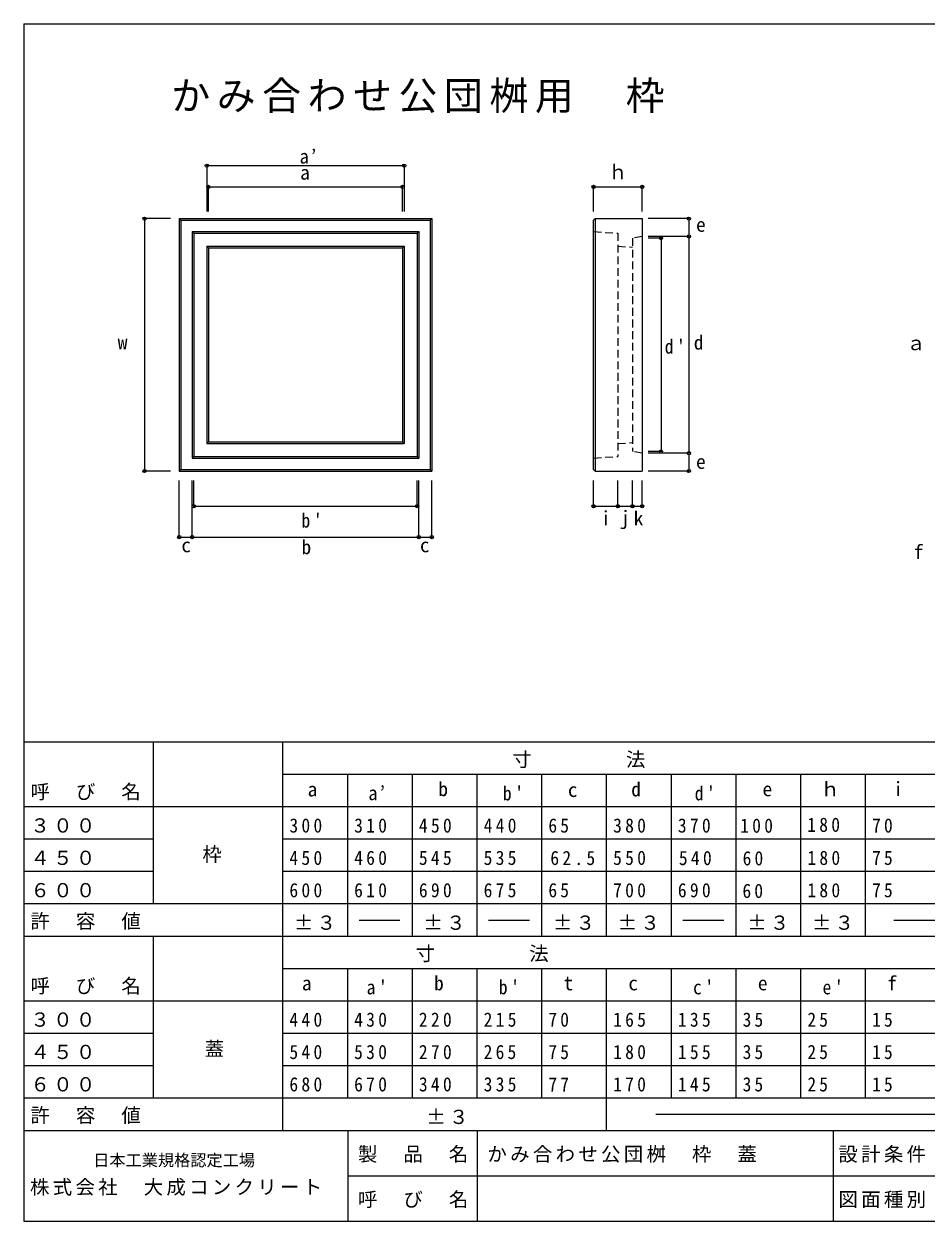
# Model space of a CAD drawing. Units: millimetres, scale not verified. Extents: x -2700 to 2700, y -1900 to 1800.
# Drawn here: x -2700 to 87, y -1900 to 1800 of the extents above; entities that cross this region are included whole.
import ezdxf
from ezdxf.enums import TextEntityAlignment as Align

# ---------------------------------------------------------------- set-up
doc = ezdxf.new("R2010")
doc.units = ezdxf.units.MM
doc.header["$LTSCALE"] = 20
doc.header["$PDMODE"] = 32
doc.header["$PDSIZE"] = 10
doc.linetypes.add('DASHED1', pattern=[1.8, 1.2, -0.6])
for name, color, linetype in [('0-1', 3, 'Continuous'), ('0-2', 7, 'Continuous'), ('F-0', 2, 'Continuous')]:
    doc.layers.add(name, color=color, linetype=linetype)
doc.styles.add('ＭＳ ゴシック', font='')
doc.styles.get('ＭＳ ゴシック').set_extended_font_data('MS Gothic')

msp = doc.modelspace()

# ---------------------------------------------------------------- linework, layer by layer
at = {"layer": '0-1'}
for p, q in [((-2220.39, 1198.19), (-2220.39, 418.19)), ((-2220.39, 1198.19), (-1440.39, 1198.19)), ((-2215.39, 1193.19), (-1445.39, 1193.19)), ((-1440.39, 1198.19), (-1445.39, 1193.19)), ((-1445.39, 1193.19), (-1445.39, 423.19)), ((-1440.39, 1198.19), (-1440.39, 418.19)), ((-935.39, 1198.19), (-940.39, 1193.19)), ((-940.39, 423.19), (-940.39, 1193.19)), ((-935.39, 1198.19), (-935.39, 418.19)), ((-935.39, 1198.19), (-790.39, 1198.19)), ((-790.39, 1198.19), (-790.39, 418.19)), ((-2180.39, 1158.19), (-2175.39, 1153.19)), ((-2180.39, 1158.19), (-1480.39, 1158.19)), ((-2175.39, 1153.19), (-2175.39, 463.19)), ((-1480.39, 1158.19), (-1485.39, 1153.19)), ((-1480.39, 1158.19), (-1480.39, 458.19)), ((-2135.39, 1113.19), (-1525.39, 1113.19)), ((-2135.39, 1113.19), (-2135.39, 503.19)), ((-2135.39, 1113.19), (-2130.39, 1108.19)), ((-1525.39, 1113.19), (-1530.39, 1108.19)), ((-1525.39, 1113.19), (-1525.39, 503.19)), ((-2130.39, 1108.19), (-1530.39, 1108.19)), ((-1530.39, 1108.19), (-1530.39, 508.19)), ((-1530.39, 508.19), (-1525.39, 503.19)), ((-2175.39, 463.19), (-2180.39, 458.19)), ((-2175.39, 463.19), (-1485.39, 463.19)), ((-1485.39, 463.19), (-1480.39, 458.19)), ((-2220.39, 418.19), (-1440.39, 418.19)), ((-2215.39, 423.19), (-1445.39, 423.19)), ((-1445.39, 423.19), (-1440.39, 418.19)), ((-940.39, 423.19), (-935.39, 418.19)), ((-935.39, 418.19), (-790.39, 418.19))]:
    msp.add_line(p, q, dxfattribs=at)
at = {"layer": '0-1', "linetype": 'DASHED1'}
for p, q in [((-865.39, 1113.19), (-820.39, 1110.19)), ((-865.39, 503.19), (-820.39, 506.19)), ((-940.39, 458.19), (-865.39, 463.19)), ((-790.39, 473.19), (-820.39, 478.19))]:
    msp.add_line(p, q, dxfattribs=at)
at = {"layer": '0-1'}
for points in [[(-2220.39, 1198.19), (-2215.39, 1193.19), (-2215.39, 423.19), (-2220.39, 418.19)], [(-2180.39, 1158.19), (-2180.39, 458.19), (-1480.39, 458.19)], [(-2175.39, 1153.19), (-1485.39, 1153.19), (-1485.39, 463.19)], [(-2130.39, 1108.19), (-2130.39, 508.19), (-1530.39, 508.19)], [(-2130.39, 508.19), (-2135.39, 503.19), (-1525.39, 503.19)]]:
    msp.add_lwpolyline(points, dxfattribs=at)
at = {"layer": '0-1', "linetype": 'DASHED1'}
for points in [[(-940.39, 1158.19), (-865.39, 1153.19), (-865.39, 463.19)], [(-790.39, 1143.19), (-820.39, 1138.19), (-820.39, 478.19)]]:
    msp.add_lwpolyline(points, dxfattribs=at)
at = {"layer": '0-2'}
for p, q in [((-2135.39, 1362.09), (-1525.39, 1362.09)), ((-2135.39, 1362.09), (-2135.39, 1219.99)), ((-1525.39, 1362.09), (-1525.39, 1219.99)), ((-1530.39, 1219.99), (-1530.39, 1296.23)), ((-940.39, 1296.23), (-790.39, 1296.23)), ((-940.39, 1219.99), (-940.39, 1296.23)), ((-790.39, 1219.99), (-790.39, 1296.23)), ((-2327.4, 1198.19), (-2327.4, 418.19)), ((-2247.1, 1198.19), (-2327.4, 1198.19)), ((-645.92, 1198.19), (-771.35, 1198.19)), ((-645.92, 1198.19), (-645.92, 1143.19)), ((-645.92, 1143.19), (-771.35, 1143.19)), ((-645.92, 1143.19), (-771.35, 1143.19)), ((-732.06, 1138.19), (-771.35, 1138.19)), ((-732.06, 1138.19), (-732.06, 478.19)), ((-645.92, 1143.19), (-645.92, 473.19)), ((-732.06, 478.19), (-771.35, 478.19)), ((-645.92, 473.19), (-771.35, 473.19)), ((-645.92, 473.19), (-771.35, 473.19)), ((-645.92, 473.19), (-645.92, 418.19)), ((-2247.1, 418.19), (-2327.4, 418.19)), ((-645.92, 418.19), (-771.35, 418.19)), ((-2220.39, 213.85), (-2220.39, 388.68)), ((-2180.39, 213.85), (-2180.39, 388.68)), ((-2180.39, 213.85), (-2180.39, 388.68)), ((-2175.39, 309.36), (-2175.39, 388.68)), ((-1485.39, 309.36), (-1485.39, 388.68)), ((-1480.39, 213.85), (-1480.39, 388.68)), ((-1480.39, 213.85), (-1480.39, 388.68)), ((-1440.39, 213.85), (-1440.39, 388.68)), ((-940.39, 309.36), (-940.39, 388.68)), ((-865.39, 309.36), (-865.39, 388.68)), ((-820.39, 309.36), (-820.39, 388.68)), ((-790.39, 309.36), (-790.39, 388.68)), ((-2175.39, 309.36), (-1485.39, 309.36)), ((-940.39, 309.36), (-865.39, 309.36)), ((-865.39, 309.36), (-820.39, 309.36)), ((-820.39, 309.36), (-790.39, 309.36)), ((-2220.39, 213.85), (-2180.39, 213.85)), ((-2180.39, 213.85), (-1480.39, 213.85)), ((-1480.39, 213.85), (-1440.39, 213.85)), ((1700, -420), (-2700, -420)), ((-2300, -920), (-2300, -420)), ((-1900, -1020), (-1900, -420)), ((900, -520), (-1900, -520)), ((-1700, -1020), (-1700, -520)), ((-1500, -1020), (-1500, -520)), ((-1300, -1020), (-1300, -520)), ((-1100, -1020), (-1100, -520)), ((-900, -1020), (-900, -520)), ((-700, -1020), (-700, -520)), ((-500, -1020), (-500, -520)), ((-300, -1020), (-300, -520)), ((-100, -1020), (-100, -520)), ((1700, -620), (-2700, -620)), ((-2300, -720), (-2700, -720)), ((-1300, -720), (-1900, -720)), ((900, -720), (-1900, -720)), ((-2300, -820), (-2700, -820)), ((-100, -820), (-1900, -820)), ((-1300, -820), (-1900, -820)), ((900, -820), (-1100, -820)), ((-2300, -920), (-2700, -920)), ((900, -920), (-2700, -920)), ((-100, -920), (-1900, -920)), ((-1664.88, -970), (-1538.45, -970)), ((-1264.88, -970), (-1138.45, -970)), ((-664.88, -970), (-538.45, -970)), ((-12.72, -970), (800.61, -970)), ((1700, -1020), (-2700, -1020)), ((700, -1020), (-2700, -1020)), ((-2300, -1520), (-2300, -1020)), ((-1900, -1620), (-1900, -1020)), ((1300, -1120), (-1900, -1120)), ((-1700, -1520), (-1700, -1120)), ((-1500, -1520), (-1500, -1120)), ((-1300, -1520), (-1300, -1120)), ((-1100, -1520), (-1100, -1120)), ((-900, -1620), (-900, -1120)), ((-700, -1520), (-700, -1120)), ((-500, -1520), (-500, -1120)), ((-300, -1520), (-300, -1120)), ((-100, -1520), (-100, -1120)), ((1700, -1220), (-2700, -1220)), ((-2300, -1320), (-2700, -1320)), ((1700, -1320), (-1900, -1320)), ((-2300, -1420), (-2700, -1420)), ((1700, -1420), (-1900, -1420)), ((1700, -1520), (-2700, -1520)), ((-747.86, -1570), (252.14, -1570))]:
    msp.add_line(p, q, dxfattribs=at)
msp.add_lwpolyline([(-2130.39, 1219.99), (-2130.39, 1296.23), (-1530.39, 1296.23)], dxfattribs=at)
for p in [(-2135.39, 1362.09), (-1525.39, 1362.09), (-2130.39, 1296.23), (-1530.39, 1296.23), (-940.39, 1296.23), (-790.39, 1296.23), (-2327.4, 1198.19), (-645.92, 1198.19), (-645.92, 1143.19), (-732.06, 1138.19), (-732.06, 478.19), (-645.92, 473.19), (-2327.4, 418.19), (-645.92, 418.19), (-2175.39, 309.36), (-1485.39, 309.36), (-940.39, 309.36), (-865.39, 309.36), (-820.39, 309.36), (-790.39, 309.36), (-2220.39, 213.85), (-2180.39, 213.85), (-1480.39, 213.85), (-1440.39, 213.85)]:
    msp.add_point(p, dxfattribs=at)
at = {"layer": 'F-0'}
for p, q in [((-2700, 1800), (-2700, -1900)), ((-2700, 1800), (2700, 1800)), ((-2700, -1620), (2700, -1620)), ((-1700, -1620), (-1700, -1900)), ((-1300, -1620), (-1300, -1900)), ((-200, -1620), (-200, -1900)), ((-1700, -1760), (1640, -1760)), ((-2700, -1900), (2700, -1900))]:
    msp.add_line(p, q, dxfattribs=at)

# ---------------------------------------------------------------- texts
at = {"layer": '0-2', "style": 'ＭＳ ゴシック'}
for s, p in [('a', (-1846.74, 1305.55)), ('ｈ', (-895.52, 1306.72)), ('e', (-624.02, 1144.53)), ('w', (-2410.29, 781.26)), ('d', (-630.95, 780.3)), ('ａ', (25.43, 778.38)), ('e', (-624.02, 411.84)), ('i', (-917.69, 237.61)), ('j', (-857.81, 238.7)), ('k', (-816.63, 236.64)), ('c', (-2213.82, 153.96)), ('b', (-1842.51, 147.88)), ('c', (-1476.95, 153.96)), ('f', (48.42, 132.96)), ('a', (-1823.81, -600.77)), ('b', (-1419.84, -599.94)), ('d', (-824.15, -600.61)), ('e', (-418.62, -600.11)), ('ｈ', (-239.73, -600.59)), ('i', (-14.65, -599.61)), ('c', (-1019.95, -602.37)), ('枠', (-2148.66, -801.48)), ('b', (-1433.11, -1200)), ('t', (-1033.11, -1200)), ('f', (-33.11, -1200)), ('a', (-1841.41, -1200)), ('c', (-833.11, -1200)), ('e', (-433.11, -1200)), ('蓋', (-2141.73, -1402.85))]:
    msp.add_text(s, height=43.99, dxfattribs=at).set_placement(p, align=Align.BOTTOM_LEFT)
at = {"layer": '0-2', "color": 3, "insert": (-2245, 1524.25), "char_height": 87.98, "attachment_point": 7, "style": 'ＭＳ ゴシック'}
msp.add_mtext('\\T1.17;かみ合わせ公団桝用\u3000枠', dxfattribs=at)
at = {"layer": '0-2', "char_height": 43.99, "attachment_point": 7, "style": 'ＭＳ ゴシック'}
for s, insert in [('\\T1.24;\\W0.95;a’', (-1848.45, 1367.7)), ("\\T1.36;\\W0.9;d'", (-720.74, 780.3)), ("\\T1.36;\\W0.9;b'", (-1842.51, 242.58)), ('\\T1.17;寸\u3000\u3000\u3000\u3000法', (-1191.36, -500.07)), ('\\T1.17;呼\u3000び\u3000名', (-2680, -600)), ('\\T1.24;\\W0.95;a’', (-1636.11, -599.94)), ("\\T1.36;\\W0.9;b'", (-1220.45, -600.77)), ("\\T1.36;\\W0.9;d'", (-628.07, -600.61)), ('\\T1.17;３００', (-2680, -700)), ('\\T1.38;\\W0.9;300', (-1880, -700)), ('\\T1.38;\\W0.9;310', (-1680, -700)), ('\\T1.38;\\W0.9;450', (-1480, -700)), ('\\T1.38;\\W0.9;440', (-1280, -700)), ('\\T1.36;\\W0.9;65', (-1080, -700)), ('\\T1.38;\\W0.9;380', (-880, -700)), ('\\T1.38;\\W0.9;370', (-680, -700)), ('\\T1.38;\\W0.9;100', (-487.58, -700.37)), ('\\T1.38;\\W0.9;180', (-280.46, -697.72)), ('\\T1.36;\\W0.9;70', (-80, -700)), ('\\T1.17;４５０', (-2680, -800)), ('\\T1.38;\\W0.9;450', (-1880, -800)), ('\\T1.38;\\W0.9;460', (-1680, -800)), ('\\T1.38;\\W0.9;545', (-1480, -800)), ('\\T1.38;\\W0.9;535', (-1280, -800)), ('\\T1.38;\\W0.9;62.5', (-1073.94, -800.33)), ('\\T1.38;\\W0.9;550', (-880, -800)), ('\\T1.38;\\W0.9;540', (-676.86, -800.55)), ('\\T1.36;\\W0.9;60', (-479.92, -801.33)), ('\\T1.38;\\W0.9;180', (-280, -800)), ('\\T1.36;\\W0.9;75', (-80, -800)), ('\\T1.17;６００', (-2680, -900)), ('\\T1.38;\\W0.9;600', (-1880, -900)), ('\\T1.38;\\W0.9;610', (-1680, -900)), ('\\T1.38;\\W0.9;690', (-1480, -900)), ('\\T1.38;\\W0.9;675', (-1280, -900)), ('\\T1.36;\\W0.9;65', (-1080, -900)), ('\\T1.38;\\W0.9;700', (-880, -900)), ('\\T1.38;\\W0.9;690', (-680, -900)), ('\\T1.36;\\W0.9;60', (-480.51, -902.07)), ('\\T1.38;\\W0.9;180', (-280, -900)), ('\\T1.36;\\W0.9;75', (-80, -900)), ('\\T1.17;許\u3000容\u3000値', (-2680, -1000)), ('\\T1.17;±３', (-1865.78, -1000.56)), ('\\T1.17;±３', (-1465.78, -1000.56)), ('\\T1.17;±３', (-1065.78, -1000.56)), ('\\T1.17;±３', (-865.78, -1000.55)), ('\\T1.17;±３', (-465.78, -1000.55)), ('\\T1.17;±３', (-265.78, -1000.55)), ('\\T1.17;寸\u3000\u3000\u3000\u3000法', (-1490.26, -1100)), ('\\T1.17;呼\u3000び\u3000名', (-2680, -1200)), ("\\T1.36;\\W0.9;a'", (-1641.41, -1200)), ("\\T1.36;\\W0.9;b'", (-1233.11, -1200)), ("\\T1.36;\\W0.9;c'", (-633.11, -1200)), ("\\T1.36;\\W0.9;e'", (-233.11, -1200)), ('\\T1.17;３００', (-2680, -1300)), ('\\T1.38;\\W0.9;440', (-1880, -1300)), ('\\T1.38;\\W0.9;430', (-1680, -1300)), ('\\T1.38;\\W0.9;220', (-1480, -1300)), ('\\T1.38;\\W0.9;215', (-1280, -1300)), ('\\T1.36;\\W0.9;70', (-1080, -1300)), ('\\T1.38;\\W0.9;165', (-880, -1300)), ('\\T1.38;\\W0.9;135', (-680, -1300)), ('\\T1.36;\\W0.9;35', (-480, -1300)), ('\\T1.36;\\W0.9;25', (-280, -1300)), ('\\T1.36;\\W0.9;15', (-80, -1300)), ('\\T1.17;４５０', (-2680, -1400)), ('\\T1.38;\\W0.9;540', (-1880, -1400)), ('\\T1.38;\\W0.9;530', (-1680, -1400)), ('\\T1.38;\\W0.9;270', (-1480, -1400)), ('\\T1.37;\\W0.9;265', (-1280, -1400)), ('\\T1.36;\\W0.9;75', (-1080, -1400)), ('\\T1.38;\\W0.9;180', (-880, -1400)), ('\\T1.38;\\W0.9;155', (-680, -1400)), ('\\T1.36;\\W0.9;35', (-480, -1400)), ('\\T1.36;\\W0.9;25', (-280, -1400)), ('\\T1.36;\\W0.9;15', (-80, -1400)), ('\\T1.17;６００', (-2680, -1500)), ('\\T1.38;\\W0.9;680', (-1880, -1500)), ('\\T1.38;\\W0.9;670', (-1680, -1500)), ('\\T1.38;\\W0.9;340', (-1480, -1500)), ('\\T1.38;\\W0.9;335', (-1280, -1500)), ('\\T1.36;\\W0.9;77', (-1080, -1500)), ('\\T1.38;\\W0.9;170', (-880, -1500)), ('\\T1.38;\\W0.9;145', (-680, -1500)), ('\\T1.36;\\W0.9;35', (-480, -1500)), ('\\T1.36;\\W0.9;25', (-280, -1500)), ('\\T1.36;\\W0.9;15', (-80, -1500)), ('\\T1.17;許\u3000容\u3000値', (-2680, -1600)), ('\\T1.17;±３', (-1456.86, -1600.76))]:
    msp.add_mtext(s, dxfattribs=dict(at, insert=insert))
at = {"layer": 'F-0', "color": 4, "style": 'ＭＳ ゴシック'}
msp.add_text('日本工業規格認定工場', height=36.66, dxfattribs=at).set_placement((-2486.22, -1741.22), align=Align.BOTTOM_LEFT)
at = {"layer": 'F-0', "color": 7, "char_height": 43.99, "attachment_point": 7, "style": 'ＭＳ ゴシック'}
for s, insert in [('\\T1.17;製\u3000品\u3000名', (-1668.33, -1720)), ('\\T1.17;かみ合わせ公団桝\u3000枠\u3000蓋', (-1268.33, -1720)), ('\\T1.17;設計条件', (-184.1, -1720)), ('\\T1.17;株式会社\u3000大成コンクリート', (-2681.23, -1822.03)), ('\\T1.17;呼\u3000び\u3000名', (-1668.33, -1860)), ('\\T1.17;図面種別', (-184.1, -1860))]:
    msp.add_mtext(s, dxfattribs=dict(at, insert=insert))

doc.saveas('drawing.dxf')
